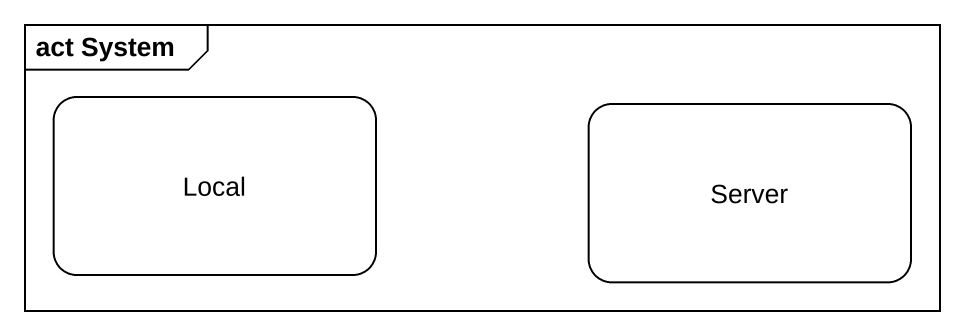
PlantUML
@startuml
mainframe act System
hide empty description
state Local
state Server
@enduml
